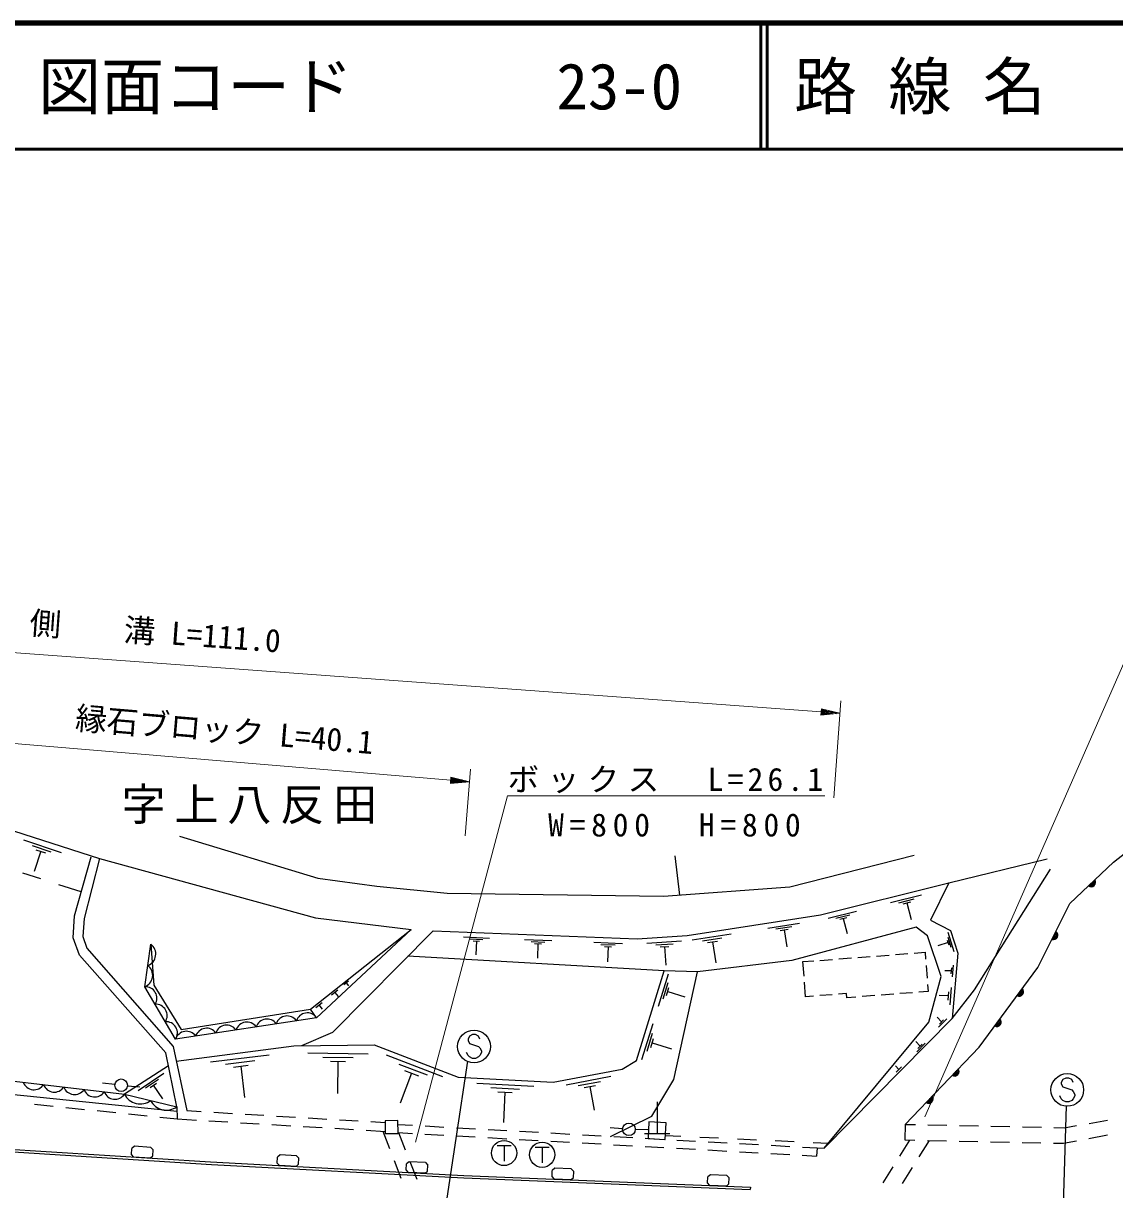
# Model space of a CAD drawing. Units: millimetres, scale not verified. Extents: x 40000 to 680000, y 20000 to 380000.
# Drawn here: x 119205 to 205830, y 287422 to 380000 of the extents above; entities that cross this region are included whole.
import ezdxf
from ezdxf.enums import TextEntityAlignment as Align

# ---------------------------------------------------------------- set-up
doc = ezdxf.new("R2010")
doc.units = ezdxf.units.MM
doc.header["$LTSCALE"] = 1000
for name, color, linetype, lineweight in [('M-BGD', 7, 'Continuous', 25), ('M-BGD-EXST', 7, 'Continuous', 25), ('M-STR-HTXT', 7, 'Continuous', 13), ('M-STR-STRC', 7, 'Continuous', 25), ('M-STR-STRD', 7, 'Continuous', 25), ('M-TTL', 2, 'Continuous', 140), ('M-TTL-LINE', 7, 'Continuous', 50)]:
    doc.layers.add(name, color=color, linetype=linetype, lineweight=lineweight)
doc.layers.add('M-BGD-TXT', color=7, linetype='Continuous')
doc.layers.add('M-TTL-TXT', color=7, linetype='Continuous')
doc.styles.add('ＭＳ ゴシック', font='')
doc.styles.get('ＭＳ ゴシック').set_extended_font_data('MS Gothic')

msp = doc.modelspace()

# ---------------------------------------------------------------- linework, layer by layer
at = {"layer": 'M-BGD'}
for p, q in [((119212, 315180), (122218, 314190)), ((119897, 314732), (121401, 314237)), ((120583, 314284), (120055, 312680)), ((120207, 314408), (120959, 314160)), ((170920, 313921), (171278, 310810)), ((120602, 312083), (119175, 312544)), ((123798, 311051), (122030, 311622)), ((188037, 310204), (190488, 310813)), ((188690, 310193), (189916, 310498)), ((189037, 310106), (189650, 310258)), ((189344, 310182), (189669, 308875)), ((183086, 308974), (185342, 309534)), ((183687, 308963), (184815, 309244)), ((178287, 308186), (180821, 308576)), ((178946, 308115), (180213, 308309)), ((184007, 308883), (184571, 309023)), ((184289, 308953), (184588, 307750)), ((154143, 307480), (156209, 307397)), ((172296, 307266), (175391, 307741)), ((173101, 307178), (174649, 307416)), ((179289, 307994), (179922, 308092)), ((179606, 308043), (179813, 306692)), ((192574, 307872), (193051, 306330)), ((192590, 307455), (192829, 306684)), ((154654, 307322), (155687, 307280)), ((154907, 307174), (155423, 307153)), ((155165, 307163), (155121, 306061)), ((158984, 307286), (161151, 307199)), ((159520, 307120), (160603, 307076)), ((159785, 306964), (160327, 306942)), ((160056, 306953), (160009, 305798)), ((164486, 307064), (166767, 306973)), ((165050, 306889), (166191, 306844)), ((165329, 306726), (165899, 306703)), ((165614, 306714), (165565, 305498)), ((168699, 306981), (171450, 307176)), ((169400, 306846), (170775, 306944)), ((169757, 306687), (170444, 306736)), ((170101, 306712), (170205, 305244)), ((173520, 307032), (174294, 307150)), ((173907, 307091), (174161, 305440)), ((192607, 307038), (191784, 306783)), ((192547, 307230), (192666, 306845)), ((181083, 305521), (181942, 305587)), ((181171, 304378), (181083, 305521)), ((182440, 305626), (183438, 305702)), ((183936, 305741), (184933, 305817)), ((185432, 305855), (186429, 305932)), ((186927, 305970), (187924, 306047)), ((188423, 306085), (189420, 306162)), ((189918, 306200), (190777, 306266)), ((190777, 306266), (190820, 305706)), ((190858, 305208), (190935, 304211)), ((192855, 304796), (192358, 304790)), ((192875, 305028), (192835, 304563)), ((193020, 305249), (192938, 304320)), ((144645, 303712), (145006, 303994)), ((144826, 303853), (145014, 303613)), ((169618, 301992), (170410, 304547)), ((169986, 302578), (170383, 303855)), ((181297, 302737), (181209, 303880)), ((190973, 303712), (191016, 303152)), ((143677, 302890), (144177, 303282)), ((143927, 303086), (144189, 302752)), ((170256, 302844), (170454, 303483)), ((170355, 303164), (171717, 302741)), ((181920, 302784), (181297, 302737)), ((183416, 302899), (182419, 302823)), ((184538, 302985), (183915, 302938)), ((184563, 302657), (184538, 302985)), ((186792, 302828), (185795, 302751)), ((188288, 302943), (187291, 302866)), ((189784, 303058), (188787, 302981)), ((191016, 303152), (190282, 303096)), ((192618, 302800), (191894, 302834)), ((192648, 303139), (192589, 302462)), ((192858, 303462), (192740, 302107)), ((142416, 301893), (142916, 302285)), ((142666, 302089), (142927, 301756)), ((185297, 302713), (184563, 302657)), ((192088, 300738), (191749, 301112)), ((192510, 300986), (191846, 300312)), ((192254, 300906), (191922, 300569)), ((168307, 297764), (169188, 300606)), ((168717, 298416), (169157, 299837)), ((169016, 298712), (169237, 299423)), ((169127, 299067), (170642, 298597)), ((190378, 298802), (190039, 299176)), ((190800, 299050), (190136, 298376)), ((134057, 297559), (138707, 298131)), ((141788, 298292), (146582, 298211)), ((148006, 298118), (152485, 296406)), ((190544, 298970), (190212, 298633)), ((130736, 297248), (127229, 295003)), ((135258, 297392), (137583, 297678)), ((135877, 297154), (137040, 297296)), ((136458, 297225), (136763, 294745)), ((142981, 297952), (145378, 297911)), ((143575, 297622), (144774, 297602)), ((144174, 297612), (144131, 295055)), ((149012, 297391), (151251, 296535)), ((188696, 296958), (188439, 297241)), ((128315, 295296), (130349, 296667)), ((150017, 296665), (149104, 294276)), ((149457, 296879), (150577, 296451)), ((162300, 295753), (165849, 296424)), ((188897, 297162), (188495, 296753)), ((126473, 295767), (125479, 295876)), ((127468, 295670), (128464, 295583)), ((128915, 295503), (129932, 296189)), ((129261, 295539), (129769, 295882)), ((129515, 295710), (130246, 294625)), ((155215, 295883), (159723, 295644)), ((156326, 295523), (158580, 295404)), ((163232, 295684), (165007, 296019)), ((163721, 295531), (164608, 295699)), ((164164, 295615), (164522, 293722)), ((156874, 295193), (158001, 295133)), ((157437, 295163), (157310, 292759)), ((120092, 294205), (121584, 294052)), ((122579, 293950), (124071, 293796)), ((125066, 293694), (126558, 293540)), ((131401, 294008), (131426, 293039)), ((132187, 293695), (133317, 293627)), ((134315, 293568), (135812, 293478)), ((169516, 294384), (169516, 291884)), ((127553, 293438), (129045, 293284)), ((130040, 293182), (131426, 293039)), ((131426, 293039), (132939, 292949)), ((133937, 292889), (135435, 292799)), ((136433, 292740), (137930, 292650)), ((136811, 293418), (138308, 293329)), ((138928, 292590), (140426, 292501)), ((139306, 293269), (140804, 293179)), ((141802, 293120), (143299, 293030)), ((144297, 292970), (145795, 292881)), ((146793, 292821), (147923, 292754)), ((148939, 292601), (150099, 292536)), ((189209, 292604), (189183, 291372)), ((189209, 292604), (190012, 292587)), ((191012, 292566), (192512, 292534)), ((203793, 292688), (205270, 292951)), ((141424, 292441), (142921, 292352)), ((143919, 292292), (145417, 292202)), ((146415, 292143), (147929, 292052)), ((147730, 292064), (148266, 290679)), ((148945, 291950), (150084, 291886)), ((148989, 291948), (149522, 290585)), ((151082, 291830), (152580, 291746)), ((151098, 292480), (152595, 292397)), ((153578, 291691), (155076, 291607)), ((153594, 292341), (155091, 292257)), ((156090, 292201), (157588, 292117)), ((158586, 292061), (160084, 291977)), ((161082, 291921), (162580, 291838)), ((163578, 291782), (165076, 291698)), ((166777, 292257), (165781, 292343)), ((166074, 291642), (167572, 291558)), ((167775, 292213), (168775, 292211)), ((168516, 291884), (170516, 291884)), ((170173, 291732), (171400, 291674)), ((193511, 292513), (195011, 292481)), ((196011, 292459), (197510, 292427)), ((198510, 292406), (200010, 292374)), ((201010, 292353), (201812, 292336)), ((201812, 292336), (202808, 292513)), ((203787, 291489), (205261, 291771)), ((128030, 290864), (127818, 290691)), ((129329, 290782), (128030, 290864)), ((129329, 290782), (129517, 290584)), ((156074, 291551), (157572, 291467)), ((158570, 291411), (160068, 291327)), ((161066, 291271), (162564, 291187)), ((163563, 291132), (165060, 291048)), ((166059, 290992), (167556, 290908)), ((168555, 290852), (170052, 290768)), ((168570, 291502), (170068, 291418)), ((171051, 290712), (172548, 290628)), ((171066, 291362), (172564, 291279)), ((172898, 291603), (174397, 291532)), ((173563, 291223), (175060, 291139)), ((175895, 291461), (177393, 291390)), ((176059, 291083), (177556, 290999)), ((178555, 290943), (180052, 290859)), ((178892, 291319), (180390, 291249)), ((181051, 290803), (182211, 290738)), ((181888, 291178), (183115, 291120)), ((182211, 290738), (182174, 290089)), ((189550, 291364), (188742, 290074)), ((189183, 291372), (189977, 291355)), ((191114, 291331), (190288, 290018)), ((190977, 291334), (192477, 291302)), ((193476, 291281), (194976, 291249)), ((195976, 291227), (197476, 291195)), ((198475, 291174), (199975, 291142)), ((200975, 291121), (201769, 291104)), ((201769, 291104), (202805, 291302)), ((127788, 290209), (127818, 290691)), ((127976, 290011), (127788, 290209)), ((129275, 289929), (127976, 290011)), ((129275, 289929), (129486, 290102)), ((129486, 290102), (129517, 290584)), ((139359, 289530), (139384, 290012)), ((139594, 290187), (139384, 290012)), ((140894, 290118), (139594, 290187)), ((140894, 290118), (141084, 289922)), ((141058, 289439), (141084, 289922)), ((173547, 290573), (175045, 290489)), ((176043, 290433), (177541, 290349)), ((178539, 290293), (180037, 290209)), ((181035, 290153), (182174, 290089)), ((139549, 289334), (139359, 289530)), ((140849, 289265), (139549, 289334)), ((140849, 289265), (141058, 289439)), ((148628, 289747), (149170, 288349)), ((149600, 288985), (149625, 289468)), ((149789, 288789), (149600, 288985)), ((149835, 289642), (149625, 289468)), ((151135, 289573), (149835, 289642)), ((149886, 289653), (150432, 288256)), ((151089, 288720), (151299, 288895)), ((151135, 289573), (151325, 289377)), ((151299, 288895), (151325, 289377)), ((161173, 288457), (161193, 288939)), ((161400, 289117), (161193, 288939)), ((162701, 289064), (161400, 289117)), ((162701, 289064), (162893, 288870)), ((162874, 288387), (162893, 288870)), ((188211, 289226), (187415, 287955)), ((189756, 289171), (188958, 287901)), ((151089, 288720), (149789, 288789)), ((161365, 288263), (161173, 288457)), ((162666, 288210), (161365, 288263)), ((162666, 288210), (162874, 288387)), ((173513, 287953), (173532, 288436)), ((173705, 287760), (173513, 287953)), ((173740, 288613), (173532, 288436)), ((175041, 288560), (173740, 288613)), ((175041, 288560), (175233, 288366)), ((175213, 287884), (175233, 288366)), ((175006, 287706), (173705, 287760)), ((175006, 287706), (175213, 287884))]:
    msp.add_line(p, q, dxfattribs=at)
for points in [[(189209, 292604), (195065, 298743), (199740, 305061), (202283, 310134), (205724, 313422), (208678, 315733), (225604, 319959), (229329, 316542), (228892, 313101)], [(113135, 317601), (125243, 313701), (142407, 309002), (149991, 308076), (142481, 301072), (142011, 301739), (149991, 308076)], [(131614, 315480), (142593, 312142), (147270, 311516), (152848, 310945), (170020, 310715), (180033, 311472), (189915, 313965)], [(131401, 294008), (130525, 298277), (123667, 306034), (123156, 307410), (123267, 309152), (124577, 313835)], [(125243, 313701), (124022, 308952), (123933, 307509), (124244, 306599), (131102, 298787), (132187, 293695)], [(141318, 298855), (143774, 299929), (151735, 307978), (167921, 307327), (171887, 307608), (182480, 309235), (192660, 311765), (200472, 313689)], [(192926, 301019), (194692, 303292), (200729, 312850)], [(192660, 311765), (191210, 308806), (192808, 308007), (193380, 306207), (192926, 301019), (182776, 290711)], [(182211, 290738), (182776, 290711), (191077, 300720), (192053, 304353), (190973, 307571), (190086, 308251), (180217, 305618), (172715, 304711), (170067, 304789), (149731, 305952)], [(142481, 301072), (131290, 299367), (128844, 303518), (129338, 306902)], [(129338, 306902), (129560, 303666), (131734, 300133), (142011, 301739)], [(131348, 297630), (140667, 298849), (147059, 298908), (153717, 296363), (161263, 295963), (166738, 296999), (167862, 297680), (170067, 304789)], [(165822, 291656), (169086, 293259), (170851, 296156), (172715, 304711)], [(104051, 298926), (113483, 297954), (114391, 296517), (127229, 295003), (131401, 294008)], [(131410, 293627), (114285, 295368), (113057, 297136), (104051, 298926)]]:
    msp.add_lwpolyline(points, dxfattribs=at)
for points in [[(147930, 291884), (148945, 291892), (148937, 292906), (147922, 292898)], [(168793, 291490), (170155, 291413), (170229, 292733), (168867, 292809)]]:
    msp.add_lwpolyline(points, close=True, dxfattribs=at)
for centre in [(126970, 295713), (167275, 292213)]:
    msp.add_circle(centre, 500, dxfattribs=at)
for centre, radius, start, end in [((203966, 311817), 354, 232.48552, 34.8907), ((203966, 311817), 283, 234.70956, 32.66666), ((203966, 311817), 212, 238.45589, 28.92034), ((203966, 311817), 142, 246.16762, 21.20861), ((203966, 311817), 100, 256.48528, 10.89094), ((203966, 311817), 100, 256.48528, 10.89094), ((200963, 307622), 354, 252.17437, 54.57955), ((200963, 307622), 283, 254.39841, 52.35551), ((200963, 307622), 212, 258.14473, 48.60918), ((200963, 307622), 142, 265.85646, 40.89745), ((200963, 307622), 100, 276.17413, 30.57979), ((200963, 307622), 100, 276.17413, 30.57979), ((128738, 306126), 981, 291.06124, 52.32741), ((128491, 304433), 981, 291.06124, 52.32741), ((128912, 302626), 895, 326.68441, 94.33607), ((198251, 303140), 354, 242.30199, 44.70717), ((198251, 303140), 283, 244.52603, 42.48313), ((198251, 303140), 212, 248.27236, 38.7368), ((198251, 303140), 142, 255.98408, 31.02507), ((198251, 303140), 100, 266.30175, 20.70741), ((198251, 303140), 100, 266.30175, 20.70741), ((129727, 301242), 895, 326.68441, 94.33607), ((138545, 300064), 904, 35.19737, 162.12384), ((140143, 300308), 904, 35.19737, 162.12384), ((141742, 300551), 904, 35.19737, 162.12384), ((196467, 300729), 354, 242.30199, 44.70717), ((196467, 300729), 283, 244.52603, 42.48313), ((130542, 299859), 895, 326.68441, 94.33607), ((132150, 299090), 904, 35.19737, 162.12384), ((133749, 299334), 904, 35.19737, 162.12384), ((135347, 299577), 904, 35.19737, 162.12384), ((136946, 299821), 904, 35.19737, 162.12384), ((196467, 300729), 212, 248.27236, 38.7368), ((196467, 300729), 142, 255.98408, 31.02507), ((196467, 300729), 100, 266.30175, 20.70741), ((196467, 300729), 100, 266.30175, 20.70741), ((193133, 296797), 354, 235.14674, 37.55192), ((193133, 296797), 283, 237.37078, 35.32788), ((193133, 296797), 212, 241.11711, 31.58155), ((193133, 296797), 142, 248.82884, 23.86982), ((193133, 296797), 100, 259.1465, 13.55216), ((193133, 296797), 100, 259.1465, 13.55216), ((120055, 296255), 903, 199.77215, 326.77779), ((121660, 296066), 903, 199.77215, 326.77779), ((123265, 295876), 903, 199.77215, 326.77779), ((124869, 295687), 903, 199.77215, 326.77779), ((126474, 295498), 903, 199.77215, 326.77779), ((128481, 295629), 1399, 206.57137, 306.58496), ((130566, 295132), 1399, 206.57137, 306.58496), ((191063, 294626), 354, 235.14674, 37.55192), ((191063, 294626), 283, 237.37078, 35.32788), ((191063, 294626), 212, 241.11711, 31.58155), ((191063, 294626), 142, 248.82884, 23.86982), ((191063, 294626), 100, 259.1465, 13.55216), ((191063, 294626), 100, 259.1465, 13.55216)]:
    msp.add_arc(centre, radius, start, end, dxfattribs=at)
at = {"layer": 'M-BGD-EXST'}
for p, q in [((156814, 290930), (157914, 290930)), ((157364, 290930), (157364, 289680)), ((159836, 290795), (160936, 290795)), ((160386, 290795), (160386, 289545))]:
    msp.add_line(p, q, dxfattribs=at)
for centre in [(157364, 290330), (160386, 290195)]:
    msp.add_circle(centre, 1000, dxfattribs=at)
at = {"layer": 'M-STR-HTXT'}
for p, q in [((76453, 333144), (182531, 325343)), ((183533, 318521), (184100, 326231)), ((182549, 325593), (182513, 325094)), ((184027, 325233), (182513, 325094)), ((182815, 325122), (182516, 325144)), ((182520, 325194), (183118, 325150)), ((183421, 325177), (182524, 325243)), ((182527, 325293), (183724, 325205)), ((184027, 325233), (182531, 325343)), ((182535, 325393), (183731, 325305)), ((183436, 325377), (182538, 325443)), ((182542, 325493), (183140, 325449)), ((182845, 325521), (182546, 325543)), ((184027, 325233), (182549, 325593)), ((116811, 322962), (153128, 319920)), ((154263, 315497), (154706, 320791)), ((153149, 320169), (153107, 319671)), ((154623, 319795), (153107, 319671)), ((153410, 319695), (153111, 319721)), ((153115, 319770), (153713, 319720)), ((154016, 319745), (153119, 319820)), ((153124, 319870), (154319, 319770)), ((154623, 319795), (153128, 319920)), ((153132, 319970), (154328, 319870)), ((154033, 319944), (153136, 320019)), ((153140, 320069), (153738, 320019)), ((153443, 320094), (153145, 320119)), ((154623, 319795), (153149, 320169))]:
    msp.add_line(p, q, dxfattribs=at)
for points in [[(190751, 293202), (208059, 332646), (233259, 332646)], [(150329, 291204), (157637, 318689), (182837, 318689)]]:
    msp.add_lwpolyline(points, dxfattribs=at)
at = {"layer": 'M-STR-STRC'}
for p, q in [((154623, 299616), (154504, 299380)), ((154504, 299380), (154504, 299262)), ((154504, 299262), (154623, 299025)), ((154859, 299734), (154623, 299616)), ((155095, 299734), (154859, 299734)), ((155332, 299616), (155095, 299734)), ((155450, 299380), (155332, 299616)), ((154504, 298080), (154386, 298316)), ((154623, 299025), (155332, 298789)), ((155332, 298789), (155450, 298671)), ((155450, 298671), (155568, 298434)), ((155568, 298316), (155450, 298080)), ((155568, 298434), (155568, 298316)), ((152132, 282032), (154478, 297616)), ((154623, 297962), (154504, 298080)), ((154859, 297844), (154623, 297962)), ((155095, 297844), (154859, 297844)), ((155332, 297962), (155095, 297844)), ((155450, 298080), (155332, 297962)), ((201949, 296284), (201713, 296166)), ((202185, 296284), (201949, 296284)), ((202422, 296166), (202185, 296284)), ((201713, 296166), (201594, 295929)), ((201594, 295929), (201594, 295811)), ((201594, 295811), (201713, 295575)), ((201713, 295575), (202422, 295338)), ((202540, 295929), (202422, 296166)), ((202422, 295338), (202540, 295220)), ((201594, 294629), (201476, 294866)), ((201713, 294511), (201594, 294629)), ((201949, 294393), (201713, 294511)), ((202422, 294511), (202185, 294393)), ((202540, 294629), (202422, 294511)), ((202540, 295220), (202658, 294984)), ((202658, 294866), (202540, 294629)), ((202658, 294984), (202658, 294866)), ((201984, 294086), (201477, 277642)), ((202185, 294393), (201949, 294393))]:
    msp.add_line(p, q, dxfattribs=at)
for centre in [(154977, 298789), (202067, 295338)]:
    msp.add_circle(centre, 1300, dxfattribs=at)
at = {"layer": 'M-STR-STRD'}
for p, q in [((154160, 288357), (176904, 287429)), ((154170, 288556), (176912, 287629)), ((176912, 287629), (176904, 287429))]:
    msp.add_line(p, q, dxfattribs=at)
for points in [[(112997, 290761), (134141, 289410), (154160, 288357)], [(113010, 290960), (134059, 289625), (154170, 288556)]]:
    msp.add_lwpolyline(points, dxfattribs=at)
at = {"layer": 'M-TTL'}
msp.add_line((680000, 380000), (40000, 380000), dxfattribs=at)
at = {"layer": 'M-TTL-LINE'}
for p, q in [((177750, 380000), (177750, 370000)), ((178250, 380000), (178250, 370000)), ((40000, 370000), (680000, 370000))]:
    msp.add_line(p, q, dxfattribs=at)

# ---------------------------------------------------------------- texts
at = {"layer": 'M-BGD-TXT', "insert": (137491, 316430), "char_height": 2566, "attachment_point": 8, "style": 'ＭＳ ゴシック'}
msp.add_mtext('\\T1.2;字上八反田', dxfattribs=at)
at = {"layer": 'M-STR-HTXT', "style": 'ＭＳ ゴシック'}
for s, rotation, p in [('側\u3000\u3000溝 L=111.0', 355.794, (129565, 330241)), ('縁石ブロック L=40.1', 355.212, (135053, 322437))]:
    msp.add_text(s, height=1833, rotation=rotation, dxfattribs=at).set_placement(p, align=Align.BOTTOM_CENTER)
at = {"layer": 'M-STR-HTXT', "char_height": 1833, "attachment_point": 8, "style": 'ＭＳ ゴシック'}
for s, insert in [('\\T1.27;ボックス\u3000L=26.1', (170337, 318889)), ('\\T1.37;W=800\u3000H=800', (171117, 315428))]:
    msp.add_mtext(s, dxfattribs=dict(at, insert=insert))
at = {"layer": 'M-TTL-TXT', "style": 'ＭＳ ゴシック'}
for s, p in [('図面コード', (120380, 375000)), ('23-0', (161521, 375000)), ('路 線 名', (180380, 375000))]:
    msp.add_text(s, height=3666, dxfattribs=at).set_placement(p, align=Align.MIDDLE_LEFT)

doc.saveas('drawing.dxf')
